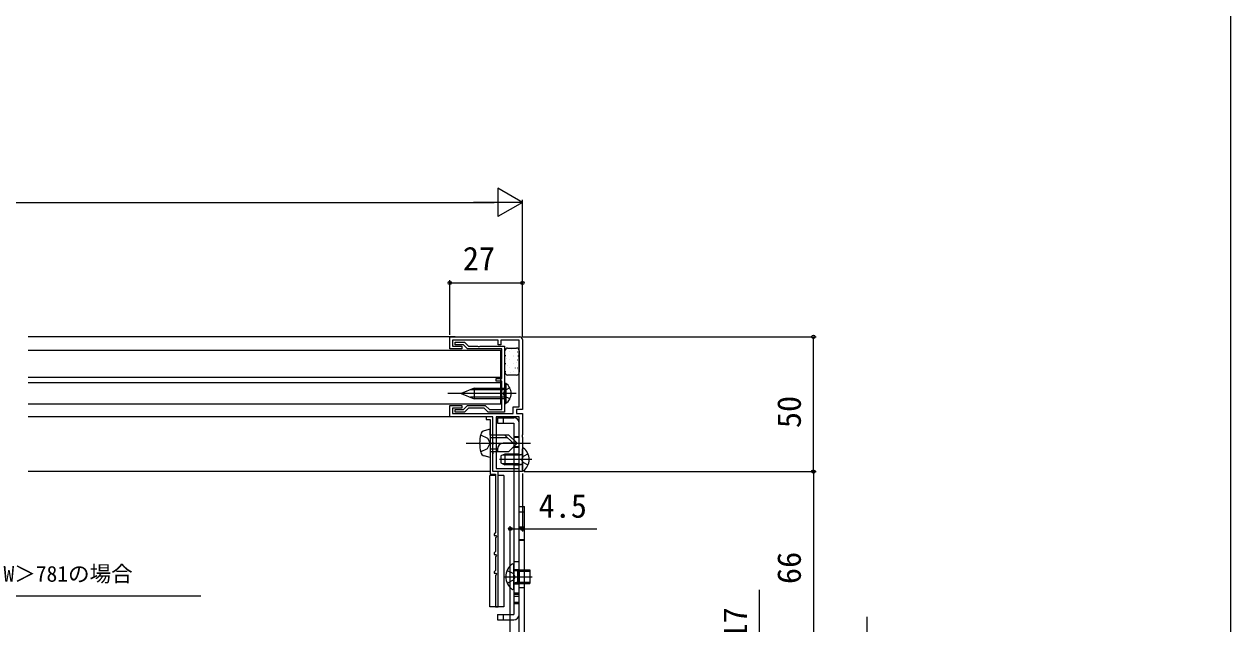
# Model space of a CAD drawing. Units: millimetres, scale not verified. Extents: x -525 to 525, y -783 to 778.
# Drawn here: x 77 to 525, y -395 to -172.5 of the extents above; entities that cross this region are included whole.
import ezdxf
from ezdxf.enums import TextEntityAlignment as Align

# ---------------------------------------------------------------- set-up
doc = ezdxf.new("R2010")
doc.units = ezdxf.units.MM
doc.header["$LTSCALE"] = 4
for name, color, linetype in [('0-2_YKK_11', 7, 'Continuous'), ('0-4_YKK_12', 2, 'Continuous'), ('0-5_YKK_13', 4, 'Continuous'), ('0-6_YKK_D', 6, 'Continuous'), ('0-7_YKK_ZWAK', 7, 'Continuous')]:
    doc.layers.add(name, color=color, linetype=linetype)
doc.styles.add('ＭＳ ゴシック', font='')
doc.styles.get('ＭＳ ゴシック').set_extended_font_data('MS Gothic')

msp = doc.modelspace()

# ---------------------------------------------------------------- linework, layer by layer
at = {"layer": '0-2_YKK_11'}
msp.add_line((234.997, -288.506), (260.997, -288.506), dxfattribs=at)
for points in [[(235.997, -292.006), (239.497, -292.006), (239.497, -293.006), (234.997, -293.006), (234.997, -288.506)], [(261.997, -289.506), (261.997, -315.506), (259.797, -315.506), (259.797, -317.006), (261.997, -317.006), (261.997, -324.848), (261.877, -325.031), (261.877, -325.581), (261.997, -325.764), (261.997, -333.548), (261.877, -333.731), (261.877, -334.281), (261.997, -334.464), (261.997, -338.506), (250.997, -338.506), (250.997, -331.964), (251.117, -331.781), (251.117, -331.231), (250.997, -331.048), (250.997, -328.464), (251.117, -328.281), (251.117, -327.731), (250.997, -327.548), (250.997, -318.206), (234.997, -318.206), (234.997, -314.006), (239.497, -314.006), (239.497, -315.006), (235.997, -315.006), (235.997, -317.006), (258.597, -317.006), (258.597, -314.506), (260.797, -314.506), (260.797, -289.706), (253.997, -289.706), (253.997, -291.506), (252.997, -291.506), (252.997, -289.706), (235.997, -289.706), (235.997, -292.006)]]:
    msp.add_lwpolyline(points, dxfattribs=at)
for points in [[(255.297, -292.006), (255.297, -316.506), (249.297, -316.506), (247.797, -315.006), (241.997, -315.006), (240.497, -316.506), (236.997, -316.506), (236.997, -315.506), (240.083, -315.506), (241.583, -314.006), (248.211, -314.006), (249.711, -315.506), (254.297, -315.506), (254.297, -305.006), (252.297, -305.006), (252.297, -304.006), (254.297, -304.006), (254.297, -293.006), (241.583, -293.006), (240.083, -291.506), (236.997, -291.506), (236.997, -290.506), (240.497, -290.506), (241.997, -292.006), (245.339, -292.006), (245.522, -292.126), (246.072, -292.126), (246.255, -292.006)], [(252.997, -388.703), (252.997, -338.503), (250.997, -338.503), (250.997, -318.206), (248.497, -318.206), (248.497, -319.206), (249.997, -319.206), (249.997, -327.545), (250.117, -327.728), (250.117, -328.278), (249.997, -328.461), (249.997, -339.503), (251.997, -339.503), (251.997, -361.206), (251.797, -361.406), (251.497, -361.706), (251.497, -362.206), (252.124, -362.206), (252.32, -362.546), (251.997, -363.106), (251.997, -368.206), (251.797, -368.406), (251.497, -368.706), (251.497, -369.206), (252.124, -369.206), (252.32, -369.546), (251.997, -370.106), (251.997, -375.206), (251.797, -375.406), (251.497, -375.706), (251.497, -376.206), (252.124, -376.206), (252.32, -376.546), (251.997, -377.106), (251.997, -388.703)], [(260.797, -337.306), (260.797, -318.206), (252.197, -318.206), (252.197, -337.306)]]:
    msp.add_lwpolyline(points, close=True, dxfattribs=at)
msp.add_arc((260.997, -289.506), 1, 0.00001, 89.99999, dxfattribs=at)
at = {"layer": '0-4_YKK_12'}
for p, q in [((236.997, -288.506), (78.497, -288.504)), ((78.497, -293.504), (253.996, -293.506)), ((253.996, -313.506), (253.996, -293.506)), ((78.497, -303.504), (253.996, -303.506)), ((78.497, -305.504), (253.996, -305.506)), ((253.996, -313.506), (78.497, -313.504)), ((250.997, -318.209), (78.497, -318.207)), ((249.997, -338.509), (78.497, -338.507))]:
    msp.add_line(p, q, dxfattribs=at)
at = {"layer": '0-5_YKK_13'}
for p, q in [((255.497, -301.673), (255.497, -293.673)), ((255.497, -294.84), (255.561, -294.798)), ((255.73, -295.391), (255.78, -295.391)), ((256.497, -292.673), (259.797, -292.673)), ((257.155, -294.016), (257.205, -294.016)), ((258.099, -293.046), (258.108, -293.042)), ((258.698, -295.675), (258.707, -295.671)), ((258.77, -295.391), (258.82, -295.391)), ((260.195, -294.016), (260.245, -294.016)), ((260.281, -295.592), (260.364, -295.537)), ((260.797, -293.673), (260.797, -301.673)), ((255.73, -298.381), (255.78, -298.381)), ((255.955, -296.646), (255.964, -296.643)), ((256.554, -299.275), (256.563, -299.272)), ((257.155, -297.006), (257.205, -297.006)), ((257.155, -299.996), (257.205, -299.996)), ((258.77, -298.381), (258.82, -298.381)), ((259.396, -300.095), (259.48, -300.04)), ((259.674, -298.17), (259.683, -298.167)), ((260.195, -297.006), (260.245, -297.006)), ((260.195, -299.996), (260.245, -299.996)), ((255.73, -301.371), (255.78, -301.371)), ((259.797, -302.673), (256.497, -302.673)), ((257.529, -301.77), (257.539, -301.767)), ((258.77, -301.371), (258.82, -301.371)), ((260.32, -300.782), (260.329, -300.779)), ((242.677, -308.106), (255.297, -308.106)), ((244.126, -307.506), (244.126, -311.506)), ((244.126, -307.506), (255.297, -307.506)), ((255.297, -305.756), (255.297, -313.256)), ((255.297, -305.756), (255.806, -305.756)), ((255.806, -305.756), (255.806, -313.256)), ((259.631, -309.506), (234.297, -309.506)), ((255.297, -310.906), (242.677, -310.906)), ((255.297, -313.256), (255.806, -313.256)), ((252.797, -318.503), (258.797, -318.503)), ((254.797, -318.503), (254.797, -320.503)), ((258.797, -320.503), (258.797, -391.5)), ((260.797, -391.5), (260.797, -320.503)), ((249.997, -325.003), (249.997, -331.003)), ((256.997, -325.003), (249.997, -325.003)), ((249.997, -325.903), (256.397, -325.903)), ((255.497, -325.003), (258.497, -328.003)), ((256.997, -325.003), (259.997, -328.003)), ((258.797, -325.5), (260.797, -325.5)), ((258.797, -325.75), (260.797, -325.75)), ((241.097, -328.003), (264.997, -328.003)), ((249.997, -330.103), (252.797, -330.103)), ((252.797, -330.003), (252.797, -331.003)), ((259.997, -328.003), (254.797, -328.003)), ((256.997, -331.003), (259.997, -328.003)), ((258.797, -329.25), (260.797, -329.25)), ((258.797, -329.5), (260.797, -329.5)), ((261.997, -337.982), (261.997, -330.03)), ((265.497, -334.006), (253.534, -334.006)), ((255.397, -332.006), (253.997, -332.706)), ((253.997, -332.706), (253.997, -335.306)), ((253.997, -335.306), (255.397, -336.006)), ((260.597, -332.385), (254.639, -332.385)), ((260.597, -335.627), (254.639, -335.627)), ((260.597, -332.006), (255.397, -332.006)), ((255.397, -332.006), (255.397, -336.006)), ((258.797, -332), (260.797, -332)), ((258.797, -332.25), (260.797, -332.25)), ((258.797, -335.75), (260.797, -335.75)), ((258.797, -336), (260.797, -336)), ((260.597, -332.006), (260.597, -336.006)), ((260.597, -332.006), (261.41, -332.151)), ((260.597, -332.385), (261.612, -332.145)), ((260.597, -335.627), (261.612, -335.867)), ((260.597, -336.006), (261.41, -335.862)), ((262.209, -332.861), (261.6, -334.006)), ((262.209, -335.151), (261.6, -334.006)), ((264.074, -331.931), (262.209, -332.861)), ((264.074, -336.081), (262.209, -335.151)), ((251.997, -340.003), (249.897, -340.003)), ((255.097, -340.003), (252.997, -340.003)), ((255.097, -340.003), (255.097, -388.703)), ((260.597, -336.006), (255.397, -336.006)), ((260.797, -351.5), (262.797, -351.5)), ((260.797, -402.5), (260.797, -351.5)), ((260.797, -353.433), (262.797, -353.433)), ((262.797, -402.5), (262.797, -351.5)), ((260.797, -359), (262.797, -359)), ((260.797, -359.251), (262.797, -359.251)), ((260.797, -363.75), (262.797, -363.75)), ((260.797, -364), (262.797, -364)), ((256.285, -375.156), (258.723, -376.361)), ((258.197, -372.756), (258.297, -372.756)), ((258.797, -371.85), (260.797, -371.85)), ((258.797, -381.756), (258.797, -373.256)), ((258.797, -374.85), (260.797, -374.85)), ((260.197, -375.439), (259.273, -375.243)), ((260.197, -375.006), (259.6, -375.221)), ((260.197, -375.006), (260.197, -380.006)), ((260.197, -375.006), (264.797, -375.006)), ((260.197, -375.439), (264.797, -375.439)), ((260.797, -375), (262.797, -375)), ((260.797, -375.21), (260.797, -380.21)), ((260.797, -375.25), (262.797, -375.25)), ((264.797, -375.006), (264.797, -380.006)), ((255.297, -377.506), (265.598, -377.506)), ((256.285, -379.856), (258.723, -378.651)), ((259.332, -377.506), (258.723, -376.361)), ((259.332, -377.506), (258.723, -378.651)), ((258.797, -380.15), (260.797, -380.15)), ((260.197, -379.573), (259.273, -379.769)), ((260.197, -380.006), (259.6, -379.792)), ((260.197, -379.573), (264.797, -379.573)), ((260.197, -380.006), (264.797, -380.006)), ((260.797, -379.75), (262.797, -379.75)), ((260.797, -380), (262.797, -380)), ((258.197, -382.256), (258.297, -382.256)), ((258.797, -383.5), (260.797, -383.5)), ((258.797, -384), (260.797, -384)), ((258.797, -384.769), (260.797, -384.769)), ((260.797, -381.5), (262.797, -381.5)), ((258.797, -387), (260.797, -387)), ((258.797, -387.5), (260.797, -387.5)), ((252.797, -391.5), (258.797, -391.5)), ((254.797, -391.5), (254.797, -393.5))]:
    msp.add_line(p, q, dxfattribs=at)
for points in [[(244.126, -307.506), (239.297, -309.506), (244.126, -311.506)], [(255.297, -307.506), (255.297, -311.506), (244.126, -311.506)], [(257.306, -307.456), (255.451, -308.361), (254.842, -309.506)], [(257.306, -311.556), (255.451, -310.651), (254.842, -309.506)], [(252.797, -318.503), (252.797, -320.503), (258.797, -320.503)], [(246.456, -324.853), (249.019, -326.103), (250.029, -328.003)], [(249.997, -325.003), (249.997, -322.753), (247.843, -323.33)], [(249.997, -325.003), (249.997, -331.003), (256.997, -331.003)], [(246.456, -331.153), (249.019, -329.903), (250.029, -328.003)], [(249.997, -331.003), (249.997, -333.253), (247.843, -332.676)], [(255.097, -388.703), (249.897, -388.703), (249.897, -340.003)], [(252.797, -391.5), (252.797, -393.5), (258.797, -393.5)]]:
    msp.add_lwpolyline(points, dxfattribs=at)
for centre, radius, start, end in [((256.497, -293.673), 1, 90, 180), ((259.797, -293.673), 1, 0, 90), ((256.497, -301.673), 1, 180, 270), ((259.797, -301.673), 1, 270, 0), ((253.27, -309.506), 4.527, 304.06671, 55.93329), ((258.797, -320.503), 2, 0, 90), ((260.097, -328.003), 14, 166.43768, 193.56232), ((248.335, -325.166), 1.9, 105, 166.43768), ((248.335, -330.841), 1.9, 193.56232, 255), ((254.797, -330.003), 2, 90, 180), ((262.271, -330.03), 0.274, 52.28591, 180), ((259.197, -334.006), 5.3, 306.68934, 53.31066), ((261.497, -331.658), 0.5, 259.90904, 0), ((261.497, -336.354), 0.5, 0, 100.09096), ((262.271, -337.982), 0.274, 180, 307.71409), ((261.697, -377.506), 5.9, 126.38156, 233.61844), ((258.297, -373.256), 0.5, 0, 90), ((259.397, -374.656), 0.6, 180, 289.77289), ((259.397, -380.356), 0.6, 70.22711, 180), ((258.297, -381.756), 0.5, 270, 0), ((258.797, -391.5), 2, 270, 0)]:
    msp.add_arc(centre, radius, start, end, dxfattribs=at)
at = {"layer": '0-6_YKK_D'}
for p, q in [((261.997, -238.63), (252.904, -233.38)), ((252.904, -233.38), (252.904, -243.88)), ((-236.503, -238.63), (251.497, -238.63)), ((261.997, -238.63), (243.811, -238.63)), ((261.997, -238.63), (252.904, -243.88)), ((261.997, -288.506), (261.997, -237.63)), ((234.997, -287.806), (234.997, -267.506)), ((234.997, -268.506), (261.997, -268.506)), ((261.997, -288.506), (261.997, -267.506)), ((261.997, -288.506), (371, -288.506)), ((370, -338.506), (370, -288.506)), ((261.997, -339.206), (261.997, -360.759)), ((262.697, -338.506), (371, -338.506)), ((262.697, -338.506), (371, -338.506)), ((370, -338.506), (370, -404.5)), ((257.497, -478.2), (257.497, -358.759))]:
    msp.add_line(p, q, dxfattribs=at)
for points in [[(25.501, -347.916), (27.441, -349.571), (68.473, -384.586), (142.583, -384.586)], [(257.497, -359.759), (261.997, -359.759), (289.597, -359.759)], [(350, -420.5), (350, -403.5), (350, -382.427)], [(370, -407), (390, -403.352), (390, -392.398)]]:
    msp.add_lwpolyline(points, dxfattribs=at)
for centre in [(234.997, -268.506), (261.997, -268.506), (370, -288.506), (370, -338.506), (370, -338.506), (257.497, -359.759), (261.997, -359.759)]:
    msp.add_circle(centre, 0.637, dxfattribs=at)
at = {"layer": '0-7_YKK_ZWAK'}
msp.add_lwpolyline([(-525, -782.8), (525, -782.8), (525, 747.2)], dxfattribs=at)

# ---------------------------------------------------------------- texts
at = {"layer": '0-6_YKK_D', "style": 'ＭＳ ゴシック'}
for s, height, p in [('27', 8.798, (239.872, -266.506)), ('4.5', 8.798, (267.983, -358.259)), ('W＞781の場合', 5.865, (69.335, -381.124))]:
    msp.add_text(s, height=height, dxfattribs=at).set_placement(p, align=Align.BOTTOM_LEFT)
for s, p in [('50', (368, -322.37)), ('66', (368, -380.23)), ('17', (348, -400.791))]:
    msp.add_text(s, height=8.798, rotation=90, dxfattribs=at).set_placement(p, align=Align.BOTTOM_LEFT)

doc.saveas('drawing.dxf')
